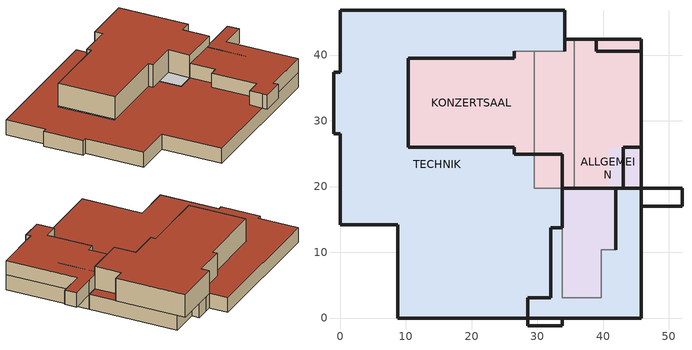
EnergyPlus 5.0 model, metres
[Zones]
TECHNIK
 floor ground (GROUND_FLOOR): 34.17,46.77 34.17,40.57 29.51,40.57 29.51,19.71 33.81,19.71 33.81,3.06 39.71,3.06 39.71,10.41 41.91,10.41 41.91,19.71 45.82,19.71 45.82,0 8.8,0 8.8,14.18 0,14.18 0,28.05 -1,28.05 -1,37.37 0,37.37 0,46.77 z0
 wall outside (EXT_WALL): 34.17,40.57 34.17,46.77 0,46.77 0,37.37 -1,37.37 -1,28.05 0,28.05 0,14.18 8.8,14.18 8.8,0 45.82,0 45.82,19.71 z0:3.6
 wall to ALLGEMEIN (ADJ_WALL): 45.82,19.71 41.91,19.71 41.91,10.41 39.71,10.41 39.71,3.06 33.81,3.06 33.81,19.71 z0:3.6
 wall to KONZERTSAAL (ADJ_WALL): 33.81,19.71 29.51,19.71 29.51,40.57 34.17,40.57 z0:3.6
 ceiling to KONZERTSAAL (ADJ_CEILING): 10.02,39.47 10.02,25.97 26.51,25.97 26.51,24.87 29.51,24.87 29.51,40.57 26.51,40.57 26.51,39.47 z3.6
 roof outside (EXT_ROOF): 0,46.77 0,37.37 -1,37.37 -1,28.05 0,28.05 0,14.18 8.8,14.18 8.8,0 45.82,0 45.82,19.71 41.91,19.71 41.91,10.41 39.71,10.41 39.71,3.06 33.81,3.06 33.81,19.71 29.51,19.71 29.51,24.87 26.51,24.87 26.51,25.97 10.02,25.97 10.02,39.47 26.51,39.47 26.51,40.57 34.17,40.57 34.17,46.77 z3.6
KONZERTSAAL
 floor outside (ADJ_CEILING): 29.51,40.57 29.51,24.87 26.51,24.87 26.51,25.97 10.33,25.97 10.33,39.47 26.51,39.47 26.51,40.57 z3.6
 floor outside (EXT_FLOOR): 43.86,42.42 43.86,40.57 38.93,40.57 38.93,42.42 z3.6
 floor ground (GROUND_FLOOR): 35.62,42.42 35.62,19.71 29.51,19.71 29.51,40.57 34.17,40.57 34.17,42.42 z0; 35.62,42.42 35.62,19.71 33.81,19.71 33.81,24.87 29.51,24.87 29.51,40.57 34.17,40.57 34.17,42.42 z3.6; 45.82,42.42 45.82,25.97 43.86,25.97 43.86,42.42 z3.6
 floor to ALLGEMEIN (ADJ_CEILING): 43.86,40.57 43.86,25.97 40.86,25.97 40.86,19.71 35.62,19.71 35.62,42.42 38.93,42.42 38.93,40.57 z3.6
 wall outside (EXT_WALL): 26.51,40.57 26.51,39.47 10.33,39.47 10.33,25.97 26.51,25.97 26.51,24.87 33.81,24.87 33.81,19.71 43.07,19.71 43.07,25.97 45.82,25.97 45.82,42.42 34.17,42.42 34.17,40.57 z3.6:9.07; 35.62,42.42 34.17,42.42 34.17,40.57 z0:3.6
 wall to TECHNIK (ADJ_WALL): 34.17,40.57 26.51,40.57 z3.6:9.07; 34.17,40.57 29.51,40.57 29.51,19.71 z0:3.6
 wall to ALLGEMEIN (ADJ_WALL): 29.51,19.71 35.62,19.71 z0:3.6
 ceiling ground (ADJ_CEILING): 29.51,24.87 29.51,19.71 33.81,19.71 33.81,24.87 z3.6
 roof outside (EXT_ROOF): 10.33,39.47 10.33,25.97 26.51,25.97 26.51,24.87 33.81,24.87 33.81,19.71 43.07,19.71 43.07,25.97 45.82,25.97 45.82,42.42 34.17,42.42 34.17,40.57 26.51,40.57 26.51,39.47 z9.07
ALLGEMEIN
 floor ground (GROUND_FLOOR): 45.82,40.57 45.82,19.71 41.91,19.71 41.91,10.41 39.71,10.41 39.71,3.06 33.81,3.06 33.81,19.71 35.62,19.71 35.62,42.42 38.93,42.42 38.93,40.57 z0
 wall outside (EXT_WALL): 45.82,19.71 45.82,40.57 38.93,40.57 38.93,42.42 35.62,42.42 z0:3.6; 45.82,0 45.82,16.96 52,16.96 52,19.71 45.82,19.71 43.07,19.71 35.62,19.71 / 33.81,19.71 33.81,13.71 32.01,13.71 32.01,3.06 28.56,3.06 28.56,0 28.56,-1.14 33.81,-1.14 33.81,0 z3.6:7.03; 41.91,19.71,7.03 41.91,19.71,3.6 41.91,19.71,5.39 41.91,10.41,5.39 41.91,10.41,3.6 41.91,10.41,7.03
 wall outside (EXT_ROOF): 33.81,0 45.82,0 z3.6:7.03
 wall to TECHNIK (ADJ_WALL): 41.91,19.71 45.82,19.71 z0:3.6
 wall to KONZERTSAAL (ADJ_WALL): 35.62,42.42 35.62,19.71 33.81,19.71 z0:3.6
 roof outside (EXT_ROOF): 33.81,19.71 33.81,13.71 32.01,13.71 32.01,3.06 28.56,3.06 28.56,-1.14 33.81,-1.14 33.81,0 45.82,0 45.82,16.96 52,16.96 52,19.71 z7.03; 35.62,42.42 35.62,19.71 43.07,19.71 43.07,25.97 45.82,25.97 45.82,40.57 38.93,40.57 38.93,42.42 z3.6; 43.07,25.97 43.07,19.71 45.82,19.71 45.82,25.97 z3.6
[Building]
TRNSYS17: North Axis {deg}=0; Terrain=City; Loads Convergence Tolerance Value=0; Temperature Convergence Tolerance Value {deltaC}=0; Solar Distribution=FullInteriorAndExterior; Maximum Number of Warmup Days=0
[Site:Location]
not used: Latitude {deg}=0; Longitude {deg}=0; Time Zone {hr}=0; Elevation {m}=0
[Construction]
EXT_WALL; EXT_ROOF; EXT_FLOOR; GROUND_FLOOR; ADJ_WALL; ADJ_CEILING: 
[WindowProperty:ShadingControl]
ESHADE=0; ESHADE=INPUT 1*MAX_ESHADE : SHADECNTRL=ESHADE_INTERNAL; ISHADE=INPUT 1*MAX_ISHADE : SHADECNTRL=ISHADE_INTERNAL
[SurfaceProperty:OtherSideCoefficients]
BOUNDARY=15; BOUNDARY=20; BOUNDARY=IDENTICAL; BOUNDARY=INPUT 1*TBOUNDARY; BOUNDARY=INPUT 1*TGROUND
[Zone] Multiplier=1
TECHNIK; KONZERTSAAL; ALLGEMEIN
